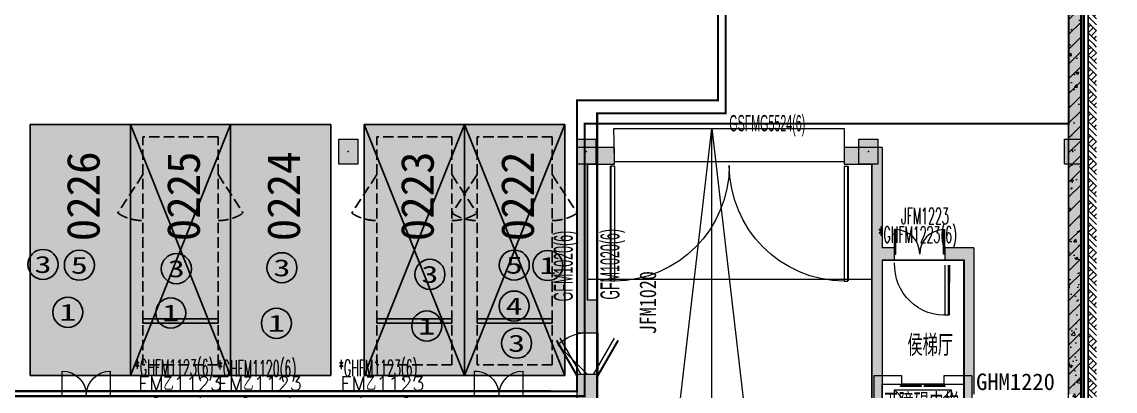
# Model space of a CAD drawing. Extents: x -264757 to 1033689, y 4049843 to 4347093.
# Drawn here: x -49958 to -23774, y 4139931 to 4148758 of the extents above; entities that cross this region are included whole.
import ezdxf
from ezdxf.enums import TextEntityAlignment as Align

# ---------------------------------------------------------------- set-up
doc = ezdxf.new("R2010")
doc.units = 0
doc.header["$LTSCALE"] = 1000
doc.header["$MEASUREMENT"] = 0
doc.linetypes.add('AX-01DK-PB01$1$A-001-车位参照B1$0$A-001-车位参照B1$0$A-001-车位参照B1$0$A-H4-001-基本图形$0$A-001-车位B1$0$DASH', pattern=[0.35, 0.25, -0.1])
doc.linetypes.add('DASH', pattern=[0.35, 0.25, -0.1])
for name, color, linetype, plot in [('AX-01DK-PB01$0$AX-01DK-PB01$0$AX-001DK-01-PB01-02$0$A-3-WinF(Text)', 8, 'Continuous', False), ('AX-01DK-PB01$0$AX-03CK-02-PB01$0$AX-03CK-02-PB01$0$WINDOW_TEXT', 8, 'Continuous', False), ('AX-01DK-PB01$0$AX-03CK-02-PB01$0$AX-03CK-02-PB01$0$人防$0$WINDOW_TEXT', 8, 'Continuous', False), ('AX-01DK-PB01$0$AX-03CK-02-PB01$0$人防$0$人防$0$WINDOW_TEXT', 8, 'Continuous', False), ('WINDOW_TEXT', 8, 'Continuous', False)]:
    doc.layers.add(name, color=color, linetype=linetype, plot=plot)
for name, color, linetype in [('AX-01DK-PB01$0$AX-03CK-02-PB01$0$AX-03CK-02-PB01$0$PUB_HATCH', 8, 'Continuous'), ('AX-01DK-PB01$0$AX-03CK-02-PB01$0$AX-03CK-02-PB01$0$人防$0$人防$0$A-WIND-IDEN', 8, 'Continuous'), ('AX-01DK-PB01$0$AX-03CK-02-PB01$0$AX-03CK-02-PB01$0$人防$0$人防$0$DOOR_FIRE_TEXT', 8, 'Continuous'), ('不利因素3-紧邻房间出入口', 7, 'Continuous'), ('不利因素4-紧邻行车坡道', 7, 'Continuous'), ('不利因素5-单面靠墙', 7, 'Continuous'), ('不利因素9-坡道上停车', 7, 'Continuous'), ('不可售车位', 255, 'Continuous'), ('大车位', 7, 'Continuous')]:
    doc.layers.add(name, color=color, linetype=linetype)
doc.layers.add('无关图层', color=8, linetype='Continuous', lineweight=0)
doc.layers.add('车位归属楼栋范围线', color=7, linetype='Continuous', true_color=0x19e6c7)
doc.styles.add('-宋体', font='', dxfattribs={"width": 0.8})
doc.styles.add('AX-01DK-PB01$0$AX-01DK-PB01$0$AX-001DK-01-PB01-02$0$_TCH_WINDOW', font='SIMPLEX', dxfattribs={"bigfont": 'GBCBIG'})
doc.styles.add('AX-01DK-PB01$0$AX-01DK-PB01$0$AX-001DK-01-PB01-02$0$Standard', font='gbenor.shx', dxfattribs={"bigfont": 'gbcbig.shx'})
doc.styles.add('AX-01DK-PB01$0$AX-03CK-02-PB01$0$AX-03CK-02-PB01$0$_TCH_DIM_T3', font='SIMPLEX', dxfattribs={"width": 0.705882, "bigfont": 'GBCBIG'})
doc.styles.add('AX-01DK-PB01$0$AX-03CK-02-PB01$0$AX-03CK-02-PB01$0$人防$0$人防$0$_TCH_DIM', font='$ GAD E', dxfattribs={"width": 0.7, "bigfont": '$ GAD C'})
doc.styles.add('AX-01DK-PB01$0$AX-03CK-02-PB01$0$人防$0$人防$0$_TCH_WINDOW', font='$ GAD E', dxfattribs={"width": 0.7, "bigfont": '$ GAD C'})
doc.styles.add('AX-01DK-PB01$1$AX-001DK-01-PB01-02$0$Standard', font='gbenor.shx', dxfattribs={"bigfont": 'gbcbig.shx'})
doc.styles.add('AX-ACK-BIANH1$0$黑体', font='simhei.ttf')
doc.styles.add('AX-ACK-P01-WALL$0$黑体', font='simhei.ttf')
doc.styles.add('SX-ACK-PB01-WNC-ALL$0$黑体', font='simhei.ttf')
doc.styles.add('宋体', font='')
doc.styles.add('黑体', font='simhei.ttf')
doc.styles.get('-宋体').set_extended_font_data('SimSun')
doc.styles.get('宋体').set_extended_font_data('SimSun')

# ---------------------------------------------------------------- blocks, each defined once
blk = doc.blocks.new('SX-ACK-PB01-WNC-ALL$0$20200722.21182536')
at = {"layer": '不利因素3-紧邻房间出入口', "true_color": 0xe4d218}
h = blk.add_hatch(color=52, dxfattribs=at)
h.dxf.hatch_style = 1
edge = h.paths.add_edge_path()
edge.add_arc((360, 360), 360, 0, 360)
at = {"layer": '不利因素3-紧邻房间出入口'}
blk.add_circle((360, 360), 360, dxfattribs=at)
at = {"layer": '不利因素3-紧邻房间出入口', "style": 'SX-ACK-PB01-WNC-ALL$0$黑体', "width": 1.390625}
blk.add_text('3', height=407, dxfattribs=at).set_placement((156, 156), (564, 156), align=Align.FIT)
blk = doc.blocks.new('20200722.21182971')
at = {"layer": '不利因素4-紧邻行车坡道', "true_color": 0x9591ce}
h = blk.add_hatch(color=193, dxfattribs=at)
h.dxf.hatch_style = 1
edge = h.paths.add_edge_path()
edge.add_arc((360, 360), 360, 0, 360)
at = {"layer": '不利因素4-紧邻行车坡道'}
blk.add_circle((360, 360), 360, dxfattribs=at)
at = {"layer": '不利因素4-紧邻行车坡道', "style": '黑体', "width": 1.390625}
blk.add_text('4', height=407, dxfattribs=at).set_placement((156, 156), (564, 156), align=Align.FIT)
blk = doc.blocks.new('SX-ACK-PB01-WNC-ALL$0$20200722.21183209')
at = {"layer": '不利因素5-单面靠墙', "true_color": 0x6d711d}
h = blk.add_hatch(color=66, dxfattribs=at)
h.dxf.hatch_style = 1
edge = h.paths.add_edge_path()
edge.add_arc((360, 360), 360, 0, 360)
at = {"layer": '不利因素5-单面靠墙'}
blk.add_circle((360, 360), 360, dxfattribs=at)
at = {"layer": '不利因素5-单面靠墙', "style": 'SX-ACK-PB01-WNC-ALL$0$黑体', "width": 1.390625}
blk.add_text('5', height=407, dxfattribs=at).set_placement((156, 156), (564, 156), align=Align.FIT)
blk = doc.blocks.new('sadfsadfasf')
at = {"layer": '不可售车位', "true_color": 0x757b8a}
h = blk.add_hatch(color=8, dxfattribs=at)
h.dxf.hatch_style = 1
h.paths.add_polyline_path([(2400, 6000), (2400, 0), (0, 0), (0, 6000)])
at = {"layer": '不可售车位', "color": 8, "true_color": 0x757b8a}
blk.add_lwpolyline([(2400, 6000), (2400, 0), (0, 0), (0, 6000)], close=True, dxfattribs=at)
blk = doc.blocks.new('AX-01DK-PB01-DT$0$$DORLIB2D$00000127')
at = {"layer": '无关图层'}
for points in [[(-0.533, 0.795), (-0.533, 0.69)], [(-0.033, 0.795), (-0.533, 0.795)], [(-0.033, 0.795), (-0.033, 0.69)], [(0.533, 0.795), (0.033, 0.795)], [(0.033, 0.795), (0.033, 0.69)], [(0.533, 0.795), (0.533, 0.69)], [(-0.033, 0.69), (-0.533, 0.69)], [(0.533, 0.69), (0.033, 0.69)], [(0.5, 0.5), (-0.5, 0.5)]]:
    blk.add_lwpolyline(points, dxfattribs=at)
blk = doc.blocks.new('AX-01DK-PB01-DT$0$sdfsdfgdgdgh')
at = {"layer": '无关图层'}
for p, q in [((413949, 4407651), (413274, 4407651)), ((413274, 4407651), (413274, 4405301)), ((413949, 4407451), (413949, 4407651)), ((415624, 4407651), (414949, 4407651)), ((414949, 4407651), (414949, 4407451)), ((415624, 4407651), (415624, 4405301)), ((413474, 4407451), (413949, 4407451)), ((413474, 4407451), (413474, 4405501)), ((413774, 4405914), (413774, 4407314)), ((413774, 4407314), (415124, 4407314)), ((413774, 4405914), (415124, 4407314)), ((413774, 4407314), (415124, 4405914)), ((414949, 4407451), (415424, 4407451)), ((415124, 4407314), (415124, 4405914)), ((415424, 4407451), (415424, 4405501)), ((415124, 4405914), (413774, 4405914)), ((413962, 4405639), (413962, 4405776)), ((413962, 4405776), (414937, 4405776)), ((414937, 4405776), (414937, 4405639)), ((413474, 4405501), (415424, 4405501)), ((414937, 4405639), (413962, 4405639)), ((413274, 4405301), (415624, 4405301))]:
    blk.add_line(p, q, dxfattribs=at)
blk.add_lwpolyline([(413474, 4405501), (413474, 4407451), (415424, 4407451), (415424, 4405501)], close=True, dxfattribs=at)
at = {"layer": '无关图层', "xscale": 1000, "yscale": -200, "zscale": 200}
blk.add_blockref('AX-01DK-PB01-DT$0$$DORLIB2D$00000127', (414449, 4407551), dxfattribs=at)
blk = doc.blocks.new('AX-01DK-PB01$1$$LinePat$素土夯实')
at = {"layer": '无关图层'}
for p, q in [((0, -210), (210, 0)), ((120, -300), (420, 0)), ((420, 0), (608, -188)), ((495, -300), (795, 0)), ((615, 0), (705, -90)), ((210, -210), (300, -300)), ((315, -105), (502, -293)), ((705, -300), (795, -210))]:
    blk.add_line(p, q, dxfattribs=at)
blk = doc.blocks.new('SX-CK-PB001-WNC$1$20211103.13313578')
at = {"layer": '无关图层'}
h = blk.add_hatch(color=256, dxfattribs=at)
h.dxf.hatch_style = 1
h.paths.add_polyline_path([(0, 600), (450, 600), (450, 0), (0, 0)])
blk.add_lwpolyline([(0, 600), (450, 600), (450, 0), (0, 0)], close=True, dxfattribs=at)
blk.add_point((225, 300), dxfattribs=at)
blk = doc.blocks.new('SX-CK-PB001-WNC$1$20211103.13313888')
at = {"layer": '无关图层'}
h = blk.add_hatch(color=256, dxfattribs=at)
h.dxf.hatch_style = 1
h.paths.add_polyline_path([(0, 600), (400, 600), (400, 0), (0, 0)])
blk.add_lwpolyline([(0, 600), (400, 600), (400, 0), (0, 0)], close=True, dxfattribs=at)
blk.add_point((200, 300), dxfattribs=at)
blk = doc.blocks.new('fasdfasdfasdfasdfasdf')
at = {"layer": '不利因素9-坡道上停车', "true_color": 0xe0aa15}
h = blk.add_hatch(color=42, dxfattribs=at)
h.dxf.hatch_style = 1
edge = h.paths.add_edge_path()
edge.add_arc((-119587, 4058555), 720, 0, 360)
at = {"layer": '不利因素9-坡道上停车'}
blk.add_circle((-119587, 4058555), 720, dxfattribs=at)
at = {"layer": '不利因素9-坡道上停车', "style": 'AX-ACK-P01-WALL$0$黑体', "width": 1.390625}
blk.add_text('1', height=815, dxfattribs=at).set_placement((-119994, 4058148), (-119180, 4058148), align=Align.FIT)
blk = doc.blocks.new('AX-01DK-PB01$0$AX-01DK-PB01$0$$DorLib2D$00000001')
at = {"layer": '无关图层'}
for p, q in [((0.45, 0.975), (0.5, 0.975)), ((0.45, 0), (0.45, 0.975)), ((0.5, 0), (0.5, 0.975)), ((0.5, 0), (0.45, 0))]:
    blk.add_line(p, q, dxfattribs=at)
at = {"layer": '无关图层', "lineweight": 13}
blk.add_arc((0.475, 0), 0.975, 91.4693, 180, dxfattribs=at)
blk = doc.blocks.new('AX-01DK-PB01$0$AX-03CK-02-PB01$0$AX-03CK-02-PB01$0$$U_DORLIB2D$00000009')
at = {"layer": '无关图层'}
blk.add_line((0.5, 0.219), (0.5, 1.213), dxfattribs=at)
at = {"layer": '无关图层', "const_width": 0.05}
blk.add_lwpolyline([(0.583, 0.219), (0.583, 1.219)], dxfattribs=at)
at = {"layer": '无关图层'}
blk.add_arc((0.5, 0.219), 1.001, 85.224, 182.3859, dxfattribs=at)
blk = doc.blocks.new('AX-01DK-PB01$0$AX-03CK-02-PB01$0$人防$0$人防$0$$U_DORLIB2D$00000002')
at = {"layer": '无关图层'}
for p, q in [((-0.5, 0.545), (-0.5167, 0.545)), ((-0.5, 0.045), (-0.5, 0.545)), ((0.5, 0.045), (0.5, 0.545)), ((0.5, 0.545), (0.5167, 0.545)), ((-0.5, 0.045), (-0.5167, 0.045)), ((-0.5, 0.025), (0.5, 0.025)), ((0.5, 0.045), (0.5167, 0.045))]:
    blk.add_line(p, q, dxfattribs=at)
at = {"layer": '无关图层', "const_width": 0.00833}
for points in [[(-0.5167, 0.045), (-0.5167, 0.545)], [(0.5167, 0.045), (0.5167, 0.545)]]:
    blk.add_lwpolyline(points, dxfattribs=at)
at = {"layer": '无关图层'}
for centre, start, end in [((-0.5042, 0.0408), 0.0945, 89.5248), ((0.5042, 0.0408), 90.4752, 179.9055)]:
    blk.add_arc(centre, 0.5042, start, end, dxfattribs=at)
blk = doc.blocks.new('AX-01DK-PB01$0$AX-03CK-02-PB01$0$AX-03CK-02-PB01$0$人防$0$$DorLib2D$00000181')
at = {"layer": '无关图层'}
for p, q in [((-0.533, 0.141), (0.333, 0.641)), ((-0.5, 0.083), (0.366, 0.583))]:
    blk.add_line(p, q, dxfattribs=at)
blk = doc.blocks.new('AX-01DK-PB01$0$AX-03CK-02-PB01$0$AX-03CK-02-PB01$0$人防$0$人防$0$$DorLib2D$00000191')
at = {"layer": '无关图层'}
blk.add_line((-0.5, 0.15), (0.366, 0.65), dxfattribs=at)
at = {"layer": '无关图层', "const_width": 0.05}
blk.add_lwpolyline([(-0.55, 0.237), (0.316, 0.737)], dxfattribs=at)
blk = doc.blocks.new('AX-01DK-PB01$0$AX-03CK-02-PB01$0$AX-03CK-02-PB01$0$人防$0$人防$0$$DorLib2D$00000004')
at = {"layer": '无关图层'}
for p, q in [((-0.485, 0), (-0.485, 0.485)), ((0.485, 0), (0.485, 0.485))]:
    blk.add_line(p, q, dxfattribs=at)
at = {"layer": '无关图层', "lineweight": 13}
for centre, start, end in [((-0.485, 0), 0, 90), ((0.485, 0), 90, 180)]:
    blk.add_arc(centre, 0.485, start, end, dxfattribs=at)
blk = doc.blocks.new('$DorLib2D$00000114')
at = {"layer": '无关图层'}
blk.add_line((0.5, 0), (-0.207, 0.707), dxfattribs=at)
blk.add_arc((0.5, 0), 1, 135, 180, dxfattribs=at)
blk = doc.blocks.new('AX-01DK-PB01$0$AX-001DK-01-PB01-02$0$$DorLib2D$00000002')
at = {"layer": '无关图层'}
for p, q in [((-0.5, 0), (-0.5, 0.4875)), ((-0.475, 0.4875), (-0.5, 0.4875)), ((-0.475, 0), (-0.475, 0.4875)), ((0.475, 0), (0.475, 0.4875)), ((0.475, 0.4875), (0.5, 0.4875)), ((0.5, 0), (0.5, 0.4875)), ((-0.5, 0), (-0.475, 0)), ((0.5, 0), (0.475, 0))]:
    blk.add_line(p, q, dxfattribs=at)
at = {"layer": '无关图层', "lineweight": 13}
for centre, start, end in [((-0.4875, 0), 0, 88.53072), ((0.4875, 0), 91.46928, 180)]:
    blk.add_arc(centre, 0.4875, start, end, dxfattribs=at)

msp = doc.modelspace()

# ---------------------------------------------------------------- hatches: boundary and pattern name
at = {"layer": 'AX-01DK-PB01$0$AX-03CK-02-PB01$0$AX-03CK-02-PB01$0$PUB_HATCH'}
for points in [[(-36414.6, 4145358), (-36664.6, 4145758), (-36664.6, 4141858), (-36414.6, 4142108)], [(-36414.6, 4145358), (-35764.6, 4145357.9), (-35764.6, 4145757.9), (-36664.6, 4145758)], [(-29357.4, 4145757.2), (-30264.6, 4145757.3), (-30264.6, 4145357.3), (-29607.4, 4145357.2)], [(-29357.4, 4145757.2), (-29607.4, 4145357.2), (-29607.4, 4143183.4), (-29440.7, 4143200), (-29357.4, 4143358.3)], [(-29357.4, 4143058.3), (-29054.9, 4143058.3), (-29054.9, 4143358.3), (-29357.4, 4143358.3), (-29440.7, 4143200)], [(-27154.6, 4143358.1), (-27854.9, 4143358.2), (-27854.9, 4143058.2), (-27404.6, 4143058.1)], [(-27154.6, 4143358.1), (-27404.6, 4143058.1), (-27404.6, 4139729.6), (-27237.9, 4139729.6), (-27154.6, 4139854.6)], [(-29440.7, 4143200), (-29607.4, 4143183.4), (-29607.4, 4138147.9), (-29482.4, 4138022.9), (-29357.4, 4138147.9), (-29357.4, 4143058.3)], [(-36664.6, 4141858), (-36164.6, 4142108.1), (-36414.6, 4142108)], [(-36664.6, 4141858), (-36664.6, 4141327.8), (-36164.6, 4141327.8), (-36164.6, 4142108.1)], [(-36164.6, 4139602.3), (-36164.6, 4140327.8), (-36664.6, 4140327.8), (-36664.6, 4139602.3)]]:
    msp.add_hatch(color=256, dxfattribs=at).paths.add_polyline_path(points)
at = {"layer": '大车位', "true_color": 0xe806f9}
h = msp.add_hatch(color=6, dxfattribs=at)
h.dxf.hatch_style = 1
h.paths.add_polyline_path([(-44959.4, 4146307.6), (-44959.4, 4140307.6), (-47359.4, 4140307.6), (-47359.4, 4146307.6)])
h = msp.add_hatch(color=6, dxfattribs=at)
h.dxf.hatch_style = 1
h.paths.add_polyline_path([(-39357.3, 4146307.6), (-39357.3, 4140307.6), (-41757.3, 4140307.6), (-41757.3, 4146307.6)])
h = msp.add_hatch(color=6, dxfattribs=at)
h.dxf.hatch_style = 1
h.paths.add_polyline_path([(-36957.3, 4146307.6), (-36957.3, 4140307.6), (-39357.3, 4140307.6), (-39357.3, 4146307.6)])
at = {"layer": '无关图层'}
msp.add_hatch(color=256, dxfattribs=at).paths.add_polyline_path([(-24889.6, 4162443.4), (-24889.6, 4139854.3), (-24589.6, 4139854.3), (-24589.6, 4162443.4)])
h = msp.add_hatch(dxfattribs=at)
h.set_pattern_fill('钢筋混凝土', color=256, scale=100)
h.set_pattern_definition([(45, (-4e-05, 0.0001), (-176.776695, 176.776695), []), (50, (-4e-05, 0.0001), (717.26018, -62.752135), [75, -825]), (355, (-4e-05, 0.0001), (-138.75133, 752.19213), [60, -660]), (100.4514, (59.8, -5.2), (578.50938, 689.43954), [63.74019, -701.14211]), (46.1842, (-4e-05, 200), (1067.24105, -165.51901), [112.5, -1237.5]), (96.6356, (88.9, 186.2), (934.6627, 974.11787), [95.6103, -1051.713]), (351.1842, (-4e-05, 200), (934.66195, 974.1186), [90, -990]), (21, (100, 150), (596.90705, -402.61889), [75, -825]), (326, (100, 150), (243.31533, 725.15005), [60, -660]), (71.4514, (149.74, 116.45), (840.22263, 322.5305), [63.74019, -701.14211]), (37.5, (-4e-05, 0.0001), (12.159855, 332.893854), [0, -652, 0, -670, 0, -662.5]), (7.5, (-4e-05, 0.0001), (263.069537, 394.411712), [0, -382, 0, -637, 0, -252.5]), (327.5, (-223, 0.0001), (533.822436, -22.554872), [0, -250, 0, -780, 0, -1035]), (317.5, (-323, 0.0001), (583.18617, 100.10498), [0, -325, 0, -518, 0, -735])])
h.paths.add_polyline_path([(-24889.6, 4137408), (-24889.6, 4152908), (-24589.6, 4152908), (-24589.6, 4137408)])

# ---------------------------------------------------------------- linework, layer by layer
at = {"layer": '大车位', "color": 83}
for p, q in [((-47359.4, 4140307.6), (-47359.4, 4146307.6, 0)), ((-44959.4, 4146307.6, 0), (-47359.4, 4146307.6, 0)), ((-44959.4, 4140307.6), (-44959.4, 4146307.6, 0)), ((-41757.3, 4140307.6), (-41757.3, 4146307.6, 0)), ((-39357.3, 4146307.6, 0), (-41757.3, 4146307.6, 0)), ((-39357.3, 4140307.6), (-39357.3, 4146307.6, 0)), ((-39357.3, 4140307.6, 0), (-39357.3, 4146307.6, 0)), ((-36957.3, 4146307.6, 0), (-39357.3, 4146307.6, 0)), ((-36957.3, 4140307.6, 0), (-36957.3, 4146307.6, 0)), ((-44959.4, 4140307.6), (-47359.4, 4140307.6)), ((-39357.3, 4140307.6), (-41757.3, 4140307.6)), ((-36957.3, 4140307.6, 0), (-39357.3, 4140307.6, 0))]:
    msp.add_line(p, q, dxfattribs=at)
at = {"layer": '大车位', "color": 8, "linetype": 'AX-01DK-PB01$1$A-001-车位参照B1$0$A-001-车位参照B1$0$A-001-车位参照B1$0$A-H4-001-基本图形$0$A-001-车位B1$0$DASH'}
for p, q in [((-45259.4, 4146007.6, 0), (-47059.4, 4146007.6, 0)), ((-47059.4, 4140557.6), (-47059.4, 4146007.6, 0)), ((-45259.4, 4140557.6), (-45259.4, 4146007.6, 0)), ((-39657.3, 4146007.6, 0), (-41457.3, 4146007.6, 0)), ((-41457.3, 4140557.6), (-41457.3, 4146007.6, 0)), ((-39657.3, 4140557.6), (-39657.3, 4146007.6, 0)), ((-37257.3, 4146007.6, 0), (-39057.3, 4146007.6, 0)), ((-39057.3, 4140557.6, 0), (-39057.3, 4146007.6, 0)), ((-37257.3, 4140557.6, 0), (-37257.3, 4146007.6, 0)), ((-45259.4, 4140557.6), (-47059.4, 4140557.6)), ((-39657.3, 4140557.6), (-41457.3, 4140557.6)), ((-37257.3, 4140557.6, 0), (-39057.3, 4140557.6, 0))]:
    msp.add_line(p, q, dxfattribs=at)
at = {"layer": '大车位', "color": 83, "elevation": 0}
for points in [[(-47359.4, 4146307.6), (-44959.4, 4140307.6)], [(-47359.4, 4140307.6), (-44959.4, 4146307.6)], [(-41757.3, 4146307.6), (-39357.3, 4140307.6)], [(-41757.3, 4140307.6), (-39357.3, 4146307.6)], [(-39357.3, 4146307.6), (-36957.3, 4140307.6)], [(-39357.3, 4140307.6), (-36957.3, 4146307.6)]]:
    msp.add_lwpolyline(points, dxfattribs=at)
at = {"layer": '大车位', "linetype": 'AX-01DK-PB01$1$A-001-车位参照B1$0$A-001-车位参照B1$0$A-001-车位参照B1$0$A-H4-001-基本图形$0$A-001-车位B1$0$DASH', "elevation": 0}
for points in [[(-47059.4, 4145107.6), (-47659.4, 4144185.6)], [(-45259.4, 4145107.6), (-44659.4, 4144185.6)], [(-41457.3, 4145107.6), (-42057.3, 4144185.6)], [(-39657.3, 4145107.6), (-39057.3, 4144185.6)], [(-39057.3, 4145107.6), (-39657.3, 4144185.6)], [(-37257.3, 4145107.6), (-36657.3, 4144185.6)]]:
    msp.add_lwpolyline(points, dxfattribs=at)
at = {"layer": '大车位', "elevation": 0}
for points in [[(-47059.4, 4141557.6), (-45259.4, 4141557.6), (-45259.4, 4141657.6), (-47059.4, 4141657.6)], [(-41457.3, 4141557.6), (-39657.3, 4141557.6), (-39657.3, 4141657.6), (-41457.3, 4141657.6)], [(-39057.3, 4141557.6), (-37257.3, 4141557.6), (-37257.3, 4141657.6), (-39057.3, 4141657.6)]]:
    msp.add_lwpolyline(points, close=True, dxfattribs=at)
at = {"layer": '大车位', "linetype": 'AX-01DK-PB01$1$A-001-车位参照B1$0$A-001-车位参照B1$0$A-001-车位参照B1$0$A-H4-001-基本图形$0$A-001-车位B1$0$DASH'}
for centre, start, end in [((-47059.4, 4145107.6, 0), 236.94427, 270), ((-45259.4, 4145107.6, 0), 270, 303.05573), ((-41457.3, 4145107.6, 0), 236.94427, 270), ((-39657.3, 4145107.6, 0), 270, 303.05573), ((-39057.3, 4145107.6, 0), 236.94427, 270), ((-37257.3, 4145107.6, 0), 270, 303.05573)]:
    msp.add_arc(centre, 1100, start, end, dxfattribs=at)
at = {"layer": '无关图层'}
for p, q in [((-24889.6, 4162443.4), (-24889.6, 4139854.3)), ((-24589.6, 4162443.4), (-24589.6, 4139854.3)), ((-24540.8, 4132943.1), (-24537.1, 4162138.7)), ((-24527.1, 4162128.7), (-24530.8, 4132933.1)), ((-24517.1, 4162118.7), (-24520.8, 4132923.1)), ((-24420.8, 4132823.1), (-24417.2, 4162018.7)), ((-24417.2, 4162018.7), (-24420.8, 4132823.1)), ((-36183.7, 4122608), (-33433.7, 4146206.7)), ((-35779.2, 4146208), (-30266.6, 4146208)), ((-33433.7, 4122608), (-33433.7, 4146206.7, 0)), ((-33433.7, 4146206.7), (-30679.2, 4122608)), ((-30266.6, 4146208), (-30262.5, 4145357.3)), ((-36664.6, 4145758), (-36664.6, 4141858)), ((-35764.6, 4145757.9), (-36664.6, 4145758)), ((-35764.6, 4145357.9), (-35764.6, 4145757.9)), ((-29357.4, 4145757.2), (-30264.6, 4145757.3)), ((-30264.6, 4145757.3), (-30264.6, 4145357.3)), ((-29357.4, 4145757.2), (-29357.4, 4143358.3)), ((-36414.6, 4145358), (-36414.6, 4142108)), ((-36414.6, 4145358), (-35764.6, 4145357.9)), ((-30264.6, 4145357.3), (-29607.4, 4145357.2)), ((-30262.5, 4145357.3), (-29603.6, 4145357.3)), ((-29607.4, 4145357.2), (-29607.4, 4143183.4)), ((-29603.6, 4145357.3), (-29603.6, 4138104.6)), ((-29054.9, 4143358.3), (-29357.4, 4143358.3)), ((-29054.9, 4143058.3), (-29054.9, 4143358.3)), ((-27154.6, 4143358.1), (-27854.9, 4143358.2)), ((-27854.9, 4143358.2), (-27854.9, 4143058.2)), ((-27154.6, 4143358.1), (-27154.6, 4139854.6)), ((-29607.4, 4143183.4), (-29607.4, 4138147.9)), ((-29357.4, 4143058.3), (-29054.9, 4143058.3)), ((-29357.4, 4143058.3), (-29357.4, 4138147.9)), ((-27383.4, 4143058.1), (-29357.4, 4143058.1)), ((-29357.4, 4143058.1), (-29357.4, 4138104.5)), ((-29054.9, 4143058.3), (-27854.9, 4143058.2)), ((-27854.9, 4143058.2), (-27404.6, 4143058.1)), ((-27404.6, 4143058.1), (-27404.6, 4139729.6)), ((-27383.4, 4138104.5), (-27383.4, 4143058.1)), ((-36411.8, 4142608), (-29607.4, 4142608)), ((-36164.6, 4142108.1), (-36414.6, 4142108)), ((-36179.9, 4122608), (-36164.6, 4142108.1)), ((-36164.6, 4141327.8), (-36164.6, 4142108.1)), ((-36664.6, 4141858), (-36664.6, 4141858)), ((-36664.6, 4141858), (-36664.6, 4141327.8)), ((-36664.6, 4141327.8), (-36164.6, 4141327.8)), ((-36664.6, 4141327.8), (-36664.6, 4140327.8)), ((-36164.6, 4141327.8), (-36164.6, 4140327.8)), ((-36164.6, 4140327.8), (-36664.6, 4140327.8)), ((-36664.6, 4140327.8), (-36664.6, 4139602.3)), ((-36164.6, 4139602.3), (-36164.6, 4140327.8))]:
    msp.add_line(p, q, dxfattribs=at)
msp.add_lwpolyline([(-24889.6, 4137408), (-24889.6, 4152908), (-24589.6, 4152908), (-24589.6, 4137408)], close=True, dxfattribs=at)
for centre, radius, start, end in [((-99740.3, 4144684.7), 63979.2, 0.602969, 1.364319), ((-280989.4, 4143733), 244580.2, 359.619327, 0.380677), ((-36075.1, 4272890.6), 127533.1, 269.847491, 270.139508), ((-36287.7, 4123294.1), 18814.4, 89.62519, 90.38654)]:
    msp.add_arc(centre, radius, start, end, dxfattribs=at)
at = {"layer": '车位归属楼栋范围线', "linetype": 'DASH', "ltscale": 5, "const_width": 50}
for points in [[(-81133.4, 4158725), (-81133.4, 4140728.4), (-77583.5, 4140728.4), (-77583.5, 4139928.4), (-36664.6, 4139928), (-36664.6, 4146883.7), (-33283.3, 4146883.7), (-33283.3, 4175514.4)], [(-81383.7, 4158458.2), (-81383.7, 4111561.9), (-81383.7, 4111561.9), (-69389.6, 4111578), (-69389.6, 4116758), (-63550.9, 4116758), (-63550.9, 4106342.3), (-55792.6, 4106342.3), (-55792.6, 4111326.9), (-40109.6, 4111326.9), (-40109.6, 4116758), (-26632, 4116758), (-26632, 4124008), (-27083.6, 4124008), (-27079.3, 4127908), (-30681.1, 4127906.7), (-30681.1, 4122795), (-36179.7, 4122799.3), (-36179.7, 4146571.2), (-33104.2, 4146571.2), (-33104.2, 4162892)], [(-8283.2, 4137408), (-16283.2, 4137408), (-16283.2, 4136208), (-18283.4, 4136208), (-18283.4, 4138588), (-21283.6, 4138588), (-21283.4, 4136208), (-23533.2, 4136208), (-23533.2, 4137458), (-24589.9, 4137458.2), (-24589.9, 4147414.7), (-24589.9, 4162591.4)]]:
    msp.add_lwpolyline(points, dxfattribs=at)
at = {"layer": '车位归属楼栋范围线', "linetype": 'DASH', "ltscale": 5}
msp.add_lwpolyline([(-58122.7, 4151207.2, 50, 50, 0), (-58122.7, 4139809.2, 50, 50, 0), (-36477.4, 4139809.2, 50, 50, 0), (-36477.4, 4146325.6, 50, 50, 0), (-24889.6, 4146325.6, 50, 50, 0), (-24889.6, 4152908, 0, 0, 0)], format="xyseb", dxfattribs=at)

# ---------------------------------------------------------------- block references
at = {"layer": '不利因素3-紧邻房间出入口'}
for p in [(-49812.3, 4142599.3), (-46619.2, 4142497.7), (-44090.8, 4142520.2), (-40546.4, 4142362.3), (-38469.4, 4140715.3)]:
    msp.add_blockref('SX-ACK-PB01-WNC-ALL$0$20200722.21182536', p, dxfattribs=at)
at = {"layer": '不利因素4-紧邻行车坡道'}
msp.add_blockref('20200722.21182971', (-38528.1, 4141603.8), dxfattribs=at)
at = {"layer": '不利因素5-单面靠墙'}
for p in [(-48941, 4142581.4), (-38524.7, 4142583)]:
    msp.add_blockref('SX-ACK-PB01-WNC-ALL$0$20200722.21183209', p, dxfattribs=at)
at = {"layer": '不可售车位'}
for p in [(-49759.4, 4140307.6, 0), (-44959.4, 4140307.6, 0)]:
    msp.add_blockref('sadfsadfasf', p, dxfattribs=at)
at = {"layer": '无关图层'}
for name, p, xscale, yscale, zscale, rotation in [('AX-01DK-PB01$1$$LinePat$素土夯实', (-24418.8, 4148747.9), 0.6677088998587033, 0.6666666666666666, 0.6666666666666666, 89.99289824979311), ('AX-01DK-PB01$1$$LinePat$素土夯实', (-24418.9, 4148217.1), 0.6677088998587033, 0.6666666666666666, 0.6666666666666666, 89.99289824979311), ('AX-01DK-PB01$1$$LinePat$素土夯实', (-24418.9, 4147686.3), 0.6677088998587033, 0.6666666666666666, 0.6666666666666666, 89.99289824979311), ('AX-01DK-PB01$1$$LinePat$素土夯实', (-24419, 4147155.5), 0.6677088998587033, 0.6666666666666666, 0.6666666666666666, 89.99289824979311), ('AX-01DK-PB01$1$$LinePat$素土夯实', (-24419.1, 4146624.6), 0.6677088998587033, 0.6666666666666666, 0.6666666666666666, 89.99289824979311), ('AX-01DK-PB01$1$$LinePat$素土夯实', (-24419.1, 4146093.8), 0.6677088998587033, 0.6666666666666666, 0.6666666666666666, 89.99289824979311), ('AX-01DK-PB01$1$$LinePat$素土夯实', (-24419.2, 4145563), 0.6677088998587033, 0.6666666666666666, 0.6666666666666666, 89.99289824979311), ('AX-01DK-PB01$1$$LinePat$素土夯实', (-24419.3, 4145032.1), 0.6677088998587033, 0.6666666666666666, 0.6666666666666666, 89.99289824979311), ('AX-01DK-PB01$1$$LinePat$素土夯实', (-24419.3, 4144501.3), 0.6677088998587033, 0.6666666666666666, 0.6666666666666666, 89.99289824979311), ('AX-01DK-PB01$1$$LinePat$素土夯实', (-24419.4, 4143970.5), 0.6677088998587033, 0.6666666666666666, 0.6666666666666666, 89.99289824979311), ('AX-01DK-PB01$1$$LinePat$素土夯实', (-24419.5, 4143439.7), 0.6677088998587033, 0.6666666666666666, 0.6666666666666666, 89.99289824979311), ('AX-01DK-PB01$0$AX-001DK-01-PB01-02$0$$DorLib2D$00000002', (-28454.9, 4143208.2), 1200, 1200, 100, 359.994002993622), ('AX-01DK-PB01$1$$LinePat$素土夯实', (-24419.5, 4142908.8), 0.6677088998587033, 0.6666666666666666, 0.6666666666666666, 89.99289824979311), ('AX-01DK-PB01$1$$LinePat$素土夯实', (-24419.6, 4142378), 0.6677088998587033, 0.6666666666666666, 0.6666666666666666, 89.99289824979311), ('AX-01DK-PB01$1$$LinePat$素土夯实', (-24419.7, 4141847.2), 0.6677088998587033, 0.6666666666666666, 0.6666666666666666, 89.99289824979311), ('AX-01DK-PB01$1$$LinePat$素土夯实', (-24419.7, 4141316.3), 0.6677088998587033, 0.6666666666666666, 0.6666666666666666, 89.99289824979311), ('AX-01DK-PB01$1$$LinePat$素土夯实', (-24419.8, 4140785.5), 0.6677088998587033, 0.6666666666666666, 0.6666666666666666, 89.99289824979311), ('AX-01DK-PB01$1$$LinePat$素土夯实', (-24419.9, 4140254.7), 0.6677088998587033, 0.6666666666666666, 0.6666666666666666, 89.99289824979311), ('AX-01DK-PB01$1$$LinePat$素土夯实', (-24419.9, 4139723.9), 0.6677088998587033, 0.6666666666666666, 0.6666666666666666, 89.99289824979311)]:
    msp.add_blockref(name, p, dxfattribs=dict(at, xscale=xscale, yscale=yscale, zscale=zscale, rotation=rotation))
ref = msp.add_blockref('AX-01DK-PB01$0$AX-03CK-02-PB01$0$人防$0$人防$0$$U_DORLIB2D$00000002', (-33014.6, 4145557.6), dxfattribs=dict(at, xscale=5500, yscale=-5500, zscale=400, rotation=359.9934994618075))
ref.add_attrib('A', 'GSFMG5524(6)', (-33014.6, 4146141.9), dxfattribs={"layer": 'AX-01DK-PB01$0$AX-03CK-02-PB01$0$人防$0$人防$0$WINDOW_TEXT', "height": 390, "rotation": 359.9935, "style": 'AX-01DK-PB01$0$AX-03CK-02-PB01$0$人防$0$人防$0$_TCH_WINDOW', "width": 0.49})
for name, p in [('SX-CK-PB001-WNC$1$20211103.13313578', (-42364.6, 4145358)), ('SX-CK-PB001-WNC$1$20211103.13313578', (-36664.6, 4145358)), ('SX-CK-PB001-WNC$1$20211103.13313578', (-29909.6, 4145358)), ('SX-CK-PB001-WNC$1$20211103.13313888', (-24989.6, 4145358))]:
    msp.add_blockref(name, p, dxfattribs=at)
ref = msp.add_blockref('AX-01DK-PB01$0$AX-03CK-02-PB01$0$AX-03CK-02-PB01$0$$U_DORLIB2D$00000009', (-28454.9, 4143208.2), dxfattribs=dict(at, xscale=1200, yscale=-1200, zscale=300, rotation=359.993499461805))
ref.add_attrib('A', '*GHFM1223(6)', (-29455.1, 4143478.8), dxfattribs={"layer": 'AX-01DK-PB01$0$AX-03CK-02-PB01$0$AX-03CK-02-PB01$0$WINDOW_TEXT', "height": 386.75, "rotation": 359.9935, "style": 'AX-01DK-PB01$0$AX-03CK-02-PB01$0$AX-03CK-02-PB01$0$_TCH_DIM_T3', "width": 0.49827})
ref = msp.add_blockref('AX-01DK-PB01$0$AX-03CK-02-PB01$0$AX-03CK-02-PB01$0$人防$0$人防$0$$DorLib2D$00000191', (-36414.6, 4140827.8), dxfattribs=dict(at, xscale=-1000, yscale=1000, zscale=100, rotation=269.9998810350681))
ref.add_attrib('A', 'GFM1020(6)', (-36764, 4142074.9), dxfattribs={"layer": 'AX-01DK-PB01$0$AX-03CK-02-PB01$0$AX-03CK-02-PB01$0$人防$0$人防$0$A-WIND-IDEN', "height": 455, "rotation": 89.99988, "style": 'AX-01DK-PB01$0$AX-03CK-02-PB01$0$AX-03CK-02-PB01$0$人防$0$人防$0$_TCH_DIM', "width": 0.49})
ref = msp.add_blockref('AX-01DK-PB01$0$AX-03CK-02-PB01$0$AX-03CK-02-PB01$0$人防$0$人防$0$$DorLib2D$00000191', (-36414.6, 4140827.8), dxfattribs=dict(at, xscale=-1000, yscale=-1000, zscale=500, rotation=269.9998810350684))
ref.add_attrib('A', 'GFM1020(6)', (-35646.8, 4142118.2), dxfattribs={"layer": 'AX-01DK-PB01$0$AX-03CK-02-PB01$0$AX-03CK-02-PB01$0$人防$0$人防$0$A-WIND-IDEN', "height": 455, "rotation": 89.99988, "style": 'AX-01DK-PB01$0$AX-03CK-02-PB01$0$AX-03CK-02-PB01$0$人防$0$人防$0$_TCH_DIM', "width": 0.49})
ref = msp.add_blockref('$DorLib2D$00000114', (-36414.6, 4140827.8), dxfattribs=dict(at, xscale=1000, yscale=-1000, zscale=100, rotation=269.999881035068))
ref.add_attrib('A', 'JFM1020', (-34769, 4141288.7), dxfattribs={"layer": 'WINDOW_TEXT', "height": 396.52, "rotation": 89.99988, "style": '-宋体', "width": 0.8})
ref = msp.add_blockref('AX-01DK-PB01$0$AX-03CK-02-PB01$0$AX-03CK-02-PB01$0$$U_DORLIB2D$00000009', (-46232.2, 4139778), dxfattribs=dict(at, xscale=-1100, yscale=-1100, zscale=300, rotation=5.238817819391411e-06))
ref.add_attrib('A', '*GHFM1123(6)', (-47263.6, 4140301.3), dxfattribs={"layer": 'AX-01DK-PB01$0$AX-03CK-02-PB01$0$AX-03CK-02-PB01$0$WINDOW_TEXT', "height": 386.75, "rotation": 0.00001, "style": 'AX-01DK-PB01$0$AX-03CK-02-PB01$0$AX-03CK-02-PB01$0$_TCH_DIM_T3', "width": 0.49827})
ref = msp.add_blockref('AX-01DK-PB01$0$AX-03CK-02-PB01$0$AX-03CK-02-PB01$0$$U_DORLIB2D$00000009', (-44083.7, 4139778), dxfattribs=dict(at, xscale=-1100, yscale=-1100, zscale=300, rotation=5.238817819391411e-06))
ref.add_attrib('A', '*GHFM1120(6)', (-45280.1, 4140279.8), dxfattribs={"layer": 'AX-01DK-PB01$0$AX-03CK-02-PB01$0$AX-03CK-02-PB01$0$WINDOW_TEXT', "height": 386.75, "rotation": 0.00001, "style": 'AX-01DK-PB01$0$AX-03CK-02-PB01$0$AX-03CK-02-PB01$0$_TCH_DIM_T3', "width": 0.49827})
ref = msp.add_blockref('AX-01DK-PB01$0$AX-03CK-02-PB01$0$AX-03CK-02-PB01$0$$U_DORLIB2D$00000009', (-41283.7, 4139778), dxfattribs=dict(at, xscale=1100, yscale=-1100, zscale=300, rotation=5.238817819391411e-06))
ref.add_attrib('A', '*GHFM1123(6)', (-42377.7, 4140290.8), dxfattribs={"layer": 'AX-01DK-PB01$0$AX-03CK-02-PB01$0$AX-03CK-02-PB01$0$WINDOW_TEXT', "height": 386.75, "rotation": 0.00001, "style": 'AX-01DK-PB01$0$AX-03CK-02-PB01$0$AX-03CK-02-PB01$0$_TCH_DIM_T3', "width": 0.49827})
ref = msp.add_blockref('AX-01DK-PB01$0$AX-03CK-02-PB01$0$AX-03CK-02-PB01$0$人防$0$人防$0$$DorLib2D$00000004', (-48414.8, 4139828.4), dxfattribs=dict(at, xscale=-1200, yscale=1200, zscale=200, rotation=4.344836157682643e-07))
ref.add_attrib('A', 'JFM1221', (-48414.8, 4139042), dxfattribs={"layer": 'AX-01DK-PB01$0$AX-03CK-02-PB01$0$AX-03CK-02-PB01$0$人防$0$人防$0$DOOR_FIRE_TEXT', "height": 525, "rotation": 0, "style": 'AX-01DK-PB01$0$AX-03CK-02-PB01$0$AX-03CK-02-PB01$0$人防$0$人防$0$_TCH_DIM', "width": 0.49})
ref = msp.add_blockref('AX-01DK-PB01$0$AX-01DK-PB01$0$$DorLib2D$00000001', (-46232.6, 4139778), dxfattribs=dict(at, xscale=-1100, yscale=-1100, zscale=200, rotation=359.9999999999072))
ref.add_attrib('A', 'FM乙1123', (-47173.2, 4139945), dxfattribs={"layer": 'AX-01DK-PB01$0$AX-01DK-PB01$0$AX-001DK-01-PB01-02$0$A-3-WinF(Text)', "height": 337.59, "style": 'AX-01DK-PB01$0$AX-01DK-PB01$0$AX-001DK-01-PB01-02$0$_TCH_WINDOW'})
ref = msp.add_blockref('AX-01DK-PB01$0$AX-01DK-PB01$0$$DorLib2D$00000001', (-44083.7, 4139778), dxfattribs=dict(at, xscale=-1100, yscale=-1100, zscale=200, rotation=359.9999999999605))
ref.add_attrib('A', 'FM乙1123', (-45263, 4139945), dxfattribs={"layer": 'AX-01DK-PB01$0$AX-01DK-PB01$0$AX-001DK-01-PB01-02$0$A-3-WinF(Text)', "height": 337.59, "style": 'AX-01DK-PB01$0$AX-01DK-PB01$0$AX-001DK-01-PB01-02$0$_TCH_WINDOW'})
ref = msp.add_blockref('AX-01DK-PB01$0$AX-01DK-PB01$0$$DorLib2D$00000001', (-41284, 4139778), dxfattribs=dict(at, xscale=-1100, yscale=1100, zscale=200, rotation=180))
ref.add_attrib('A', 'FM乙1123', (-42325.3, 4139945), dxfattribs={"layer": 'AX-01DK-PB01$0$AX-01DK-PB01$0$AX-001DK-01-PB01-02$0$A-3-WinF(Text)', "height": 337.59, "style": 'AX-01DK-PB01$0$AX-01DK-PB01$0$AX-001DK-01-PB01-02$0$_TCH_WINDOW'})
ref = msp.add_blockref('AX-01DK-PB01$0$AX-03CK-02-PB01$0$AX-03CK-02-PB01$0$人防$0$人防$0$$DorLib2D$00000004', (-38532.8, 4139828.4), dxfattribs=dict(at, xscale=-1200, yscale=1200, zscale=200, rotation=2.667556664770736e-06))
ref.add_attrib('A', 'JFM1221', (-38532.8, 4139042), dxfattribs={"layer": 'AX-01DK-PB01$0$AX-03CK-02-PB01$0$AX-03CK-02-PB01$0$人防$0$人防$0$DOOR_FIRE_TEXT', "height": 525, "rotation": 0, "style": 'AX-01DK-PB01$0$AX-03CK-02-PB01$0$AX-03CK-02-PB01$0$人防$0$人防$0$_TCH_DIM', "width": 0.49})
at = {"layer": '无关图层', "rotation": 6.645948168518879e-05}
msp.add_blockref('AX-01DK-PB01-DT$0$sdfsdfgdgdgh', (-442824.2, -267354.5), dxfattribs=at)
at = {"layer": '无关图层'}
ref = msp.add_blockref('AX-01DK-PB01$0$AX-03CK-02-PB01$0$AX-03CK-02-PB01$0$人防$0$$DorLib2D$00000181', (-26135, 4139729.4), dxfattribs=dict(at, xscale=-1200, yscale=-1200, zscale=250, rotation=359.9934994618123))
ref.add_attrib('A', 'GHM1220', (-27105.2, 4139955.9), dxfattribs={"layer": 'AX-01DK-PB01$0$AX-03CK-02-PB01$0$AX-03CK-02-PB01$0$人防$0$WINDOW_TEXT', "height": 396.52, "rotation": 359.9935, "style": '宋体'})
at = {"layer": '车位归属楼栋范围线', "xscale": 0.5, "yscale": 0.5, "zscale": 0.5}
for p in [(22431.8, 2113655.6, 0), (10935.7, 2112537.6, 0), (13401.2, 2112521.2, 0), (15932.4, 2112274.8, 0), (19532.1, 2112209.1, 0)]:
    msp.add_blockref('fasdfasdfasdfasdfasdf', p, dxfattribs=at)

# ---------------------------------------------------------------- texts
at = {"layer": '无关图层', "style": 'AX-ACK-BIANH1$0$黑体'}
for s, p in [('0226', (-48095.2, 4143514.6)), ('0225', (-45695.2, 4143514.6, 0)), ('0224', (-43295.2, 4143514.6, 0)), ('0223', (-40093.2, 4143514.6)), ('0222', (-37693.2, 4143514.6, 0))]:
    msp.add_text(s, height=788.61, rotation=90, dxfattribs=at).set_placement(p)
at = {"layer": '无关图层', "style": 'AX-01DK-PB01$0$AX-03CK-02-PB01$0$AX-03CK-02-PB01$0$_TCH_DIM_T3', "width": 0.49827}
msp.add_text('JFM1223', height=386.75, rotation=359.9935, dxfattribs=at).set_placement((-28898.5, 4143923.4))
at = {"layer": '无关图层'}
for s, style, p in [('侯梯厅', 'AX-01DK-PB01$0$AX-01DK-PB01$0$AX-001DK-01-PB01-02$0$Standard', (-28748.7, 4140772.2)), ('无障碍电梯', 'AX-01DK-PB01$1$AX-001DK-01-PB01-02$0$Standard', (-29328.6, 4139371.8))]:
    msp.add_text(s, height=506.38, dxfattribs=dict(at, style=style)).set_placement(p)

doc.saveas('drawing.dxf')
